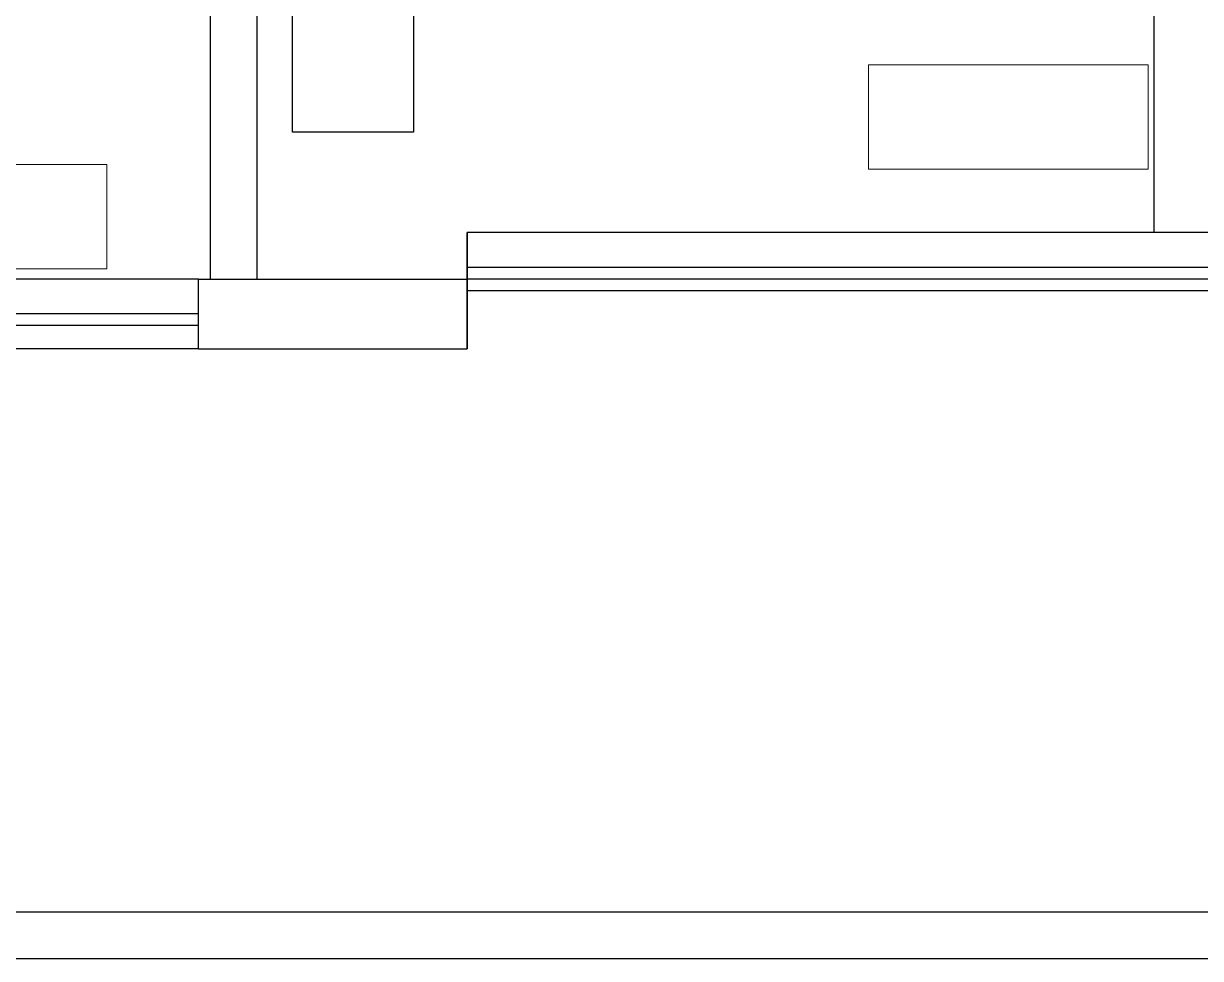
# Model space of a CAD drawing. Header units: inches. Extents: x 484217 to 497210, y -26946 to -21493.
# Drawn here: x 486324.9 to 486552.2, y -26437.7 to -26257.1 of the extents above; entities that cross this region are included whole.
import ezdxf

# ---------------------------------------------------------------- set-up
doc = ezdxf.new("R2010")
doc.units = ezdxf.units.IN
doc.header["$LTSCALE"] = 20
doc.header["$MEASUREMENT"] = 0
for name, color, linetype in [('A-DIMENSION', 4, 'Continuous'), ('A-GLASS', 4, 'Continuous'), ('A-WALL', 7, 'Continuous'), ('I-FURN', 4, 'Continuous'), ('I-WALL-IN', 3, 'Continuous')]:
    doc.layers.add(name, color=color, linetype=linetype)
doc.layers.add('A-furniture', color=50, linetype='Continuous', lineweight=9)

# ---------------------------------------------------------------- blocks, each defined once
blk = doc.blocks.new('A$C756F409C')
at = {"layer": 'A-furniture'}
blk.add_lwpolyline([(0, -0.448), (1.2, -0.448), (1.2, 0), (0, 0)], close=True, dxfattribs=at)

msp = doc.modelspace()

# ---------------------------------------------------------------- linework, layer by layer
for p, q in [((486358.65, -26306.47, 6.93), (486410.55, -26306.47, 6.93)), ((486410.55, -26306.47, 6.93), (486410.56, -26306.47, 6.93)), ((486410.56, -26306.47, 6.93), (486410.56, -26319.97, 6.93)), ((486358.65, -26319.97, 6.93), (486410.55, -26319.97, 6.93)), ((486410.55, -26319.97, 6.93), (486410.56, -26319.97, 6.93)), ((484317.68, -26428.72, 6.93), (488304.59, -26428.72, 6.93)), ((484306.43, -26437.72, 6.93), (488316.15, -26437.72, 6.93))]:
    msp.add_line(p, q)
at = {"layer": 'A-DIMENSION', "color": 8}
msp.add_line((486410.56, -26297.47, 6.93), (486410.56, -26308.72, 6.93), dxfattribs=at)
at = {"layer": 'A-DIMENSION'}
for p, q in [((486358.65, -26306.47, 6.93), (486268.65, -26306.47, 6.93)), ((486358.65, -26319.97, 6.93), (486268.65, -26319.97, 6.93))]:
    msp.add_line(p, q, dxfattribs=at)
at = {"layer": 'A-GLASS'}
for p, q in [((487098.9, -26297.47, 6.93), (486410.56, -26297.47, 6.93)), ((486410.56, -26308.72, 6.93), (486410.56, -26297.47, 6.93)), ((487098.9, -26304.22, 6.93), (486410.56, -26304.22, 6.93)), ((486358.65, -26319.97, 6.93), (486358.65, -26306.47, 6.93)), ((487098.9, -26306.47, 6.93), (486410.56, -26306.47, 6.93)), ((486410.56, -26308.72, 6.93), (487098.9, -26308.72, 6.93)), ((486358.65, -26313.22, 6.93), (486268.65, -26313.22, 6.93)), ((486358.65, -26315.47, 6.93), (486268.65, -26315.47, 6.93))]:
    msp.add_line(p, q, dxfattribs=at)
at = {"layer": 'A-WALL'}
msp.add_line((486410.55, -26319.97, 6.93), (486410.55, -26306.47, 6.93), dxfattribs=at)
at = {"layer": 'I-FURN'}
msp.add_lwpolyline([(486376.79, -26188.11), (486400.19, -26188.11), (486400.19, -26278.11), (486376.79, -26278.11)], close=True, dxfattribs=at)
at = {"layer": 'I-WALL-IN'}
for p, q in [((486360.9, -26252.47, 6.93), (486360.9, -26286.22, 6.93)), ((486369.9, -26252.47, 6.93), (486369.9, -26286.22, 6.93)), ((486360.9, -26286.22, 6.93), (486360.9, -26306.47, 6.93)), ((486369.9, -26286.22, 6.93), (486369.9, -26306.47, 6.93)), ((486543.15, -26286.22, 6.93), (486543.15, -26297.47, 6.93))]:
    msp.add_line(p, q, dxfattribs=at)
at = {"layer": 'I-WALL-IN', "elevation": 6.93}
msp.add_lwpolyline([(486543.15, -26056.72), (486543.15, -26286.22)], dxfattribs=at)

# ---------------------------------------------------------------- block references
at = {"xscale": -45, "yscale": 45, "zscale": 45, "rotation": 359.9999997753175}
for p in [(486542.03, -26265.11, -60.57), (486340.93, -26284.37, -110.14)]:
    msp.add_blockref('A$C756F409C', p, dxfattribs=at)

doc.saveas('drawing.dxf')
